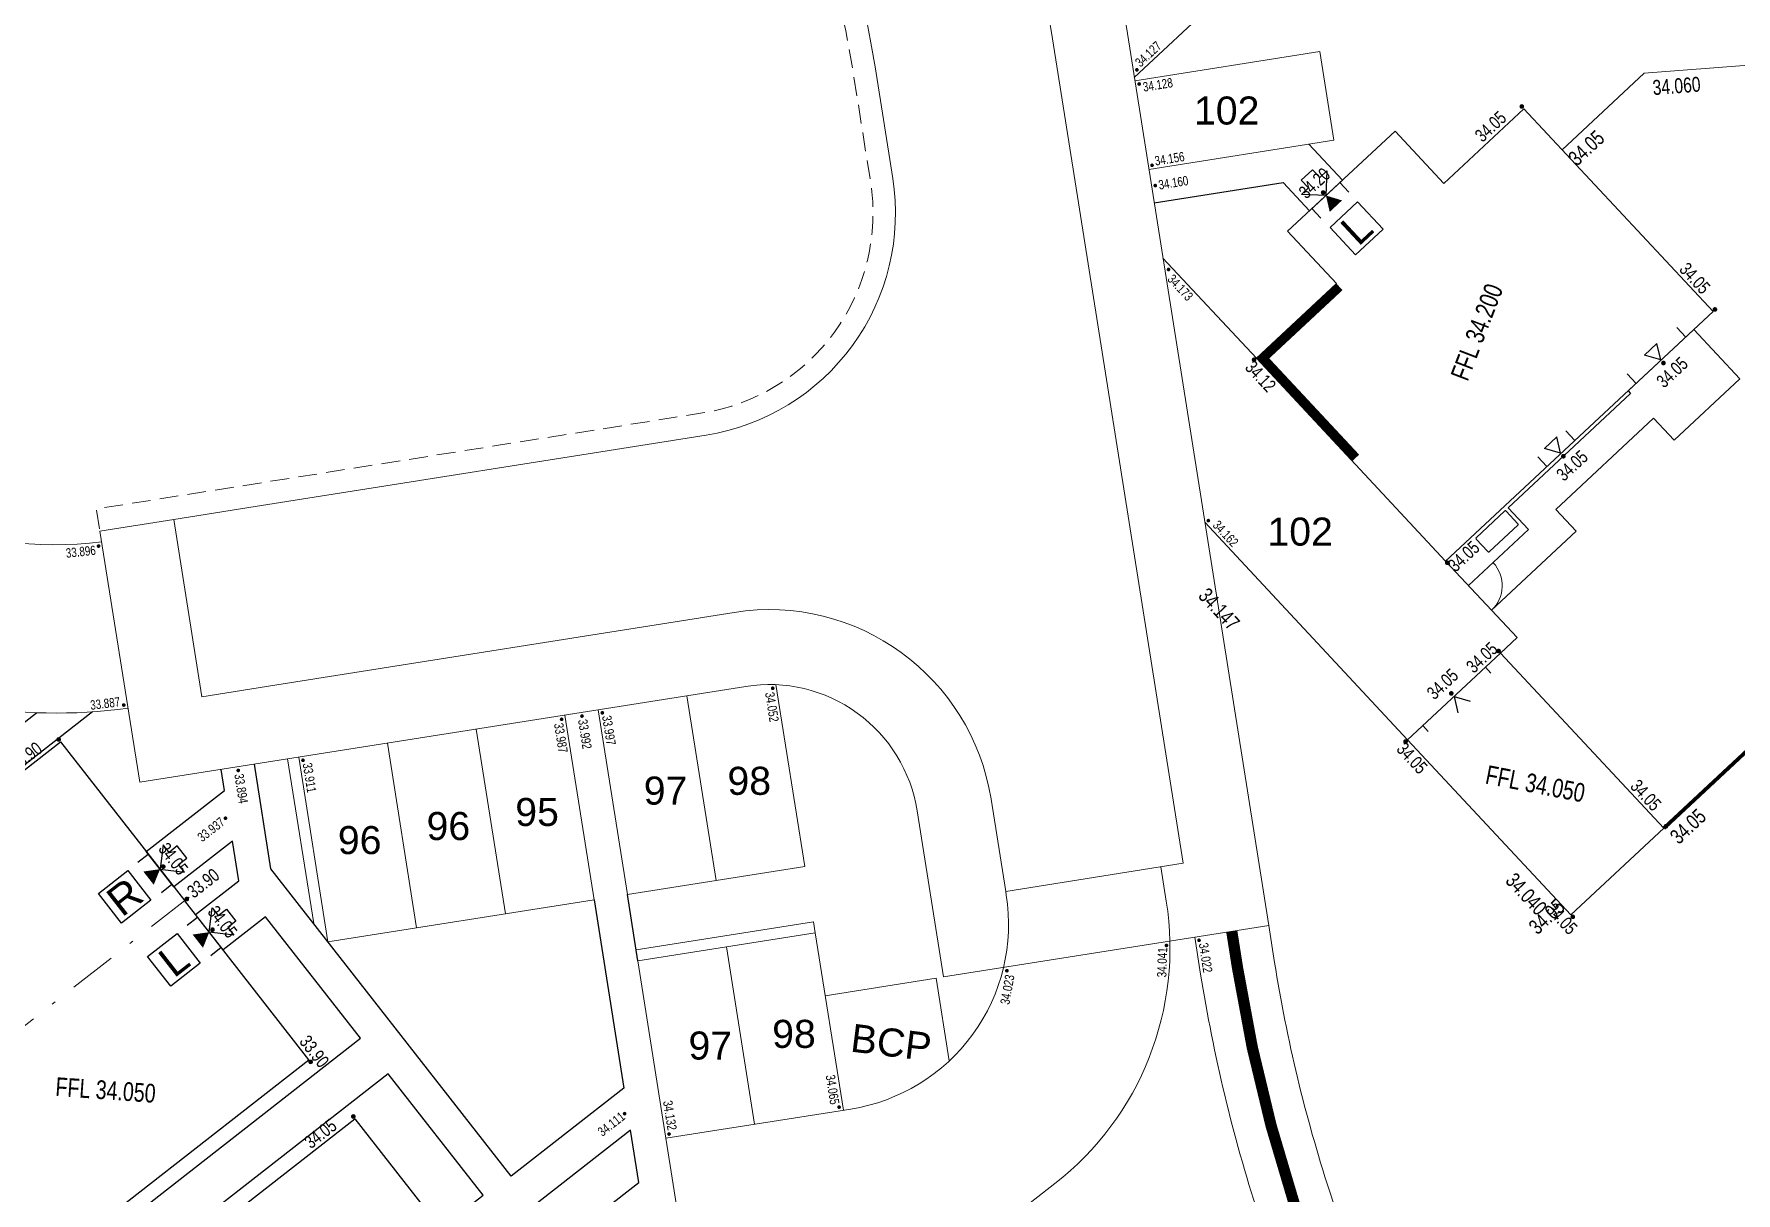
# Model space of a CAD drawing. Header units: metres. Extents: x 337936 to 338610, y 373199 to 374026.
# Drawn here: x 338090.99 to 338136.47, y 373764.64 to 373795.63 of the extents above; entities that cross this region are included whole.
import ezdxf

# ---------------------------------------------------------------- set-up
doc = ezdxf.new("R2010")
doc.units = ezdxf.units.M
for name, pattern in [('DASHDOT', [25.4, 12.7, -6.35, 0, -6.35]), ('DASHED', [0.75, 0.5, -0.25]), ('DASHED2', [0.375, 0.25, -0.125])]:
    doc.linetypes.add(name, pattern=pattern)
for name, color, linetype in [('A-WH_HT-Access-Main', 252, 'Continuous'), ('A-WH_HT-Services-ASHP', 252, 'Continuous'), ('A-WH_HT-Wall-Party Wall Line', 252, 'Continuous'), ('A-WH_HT-Wall-Structure', 252, 'Continuous'), ('DGL-Paths', 252, 'Continuous'), ('EXTERNAL_WORKS_BACK_OF_FOOTWAY_LEVELS', 7, 'Continuous'), ('HOUSE_EXTERNAL_LEVELS', 7, 'Continuous'), ('HOUSE_SLAB_LEVEL', 7, 'Continuous'), ('PLOT_BOUNDARY_ANNOTATION', 7, 'Continuous')]:
    doc.layers.add(name, color=color, linetype=linetype)
doc.layers.add('A-WH_HT-Wall-Door Openings', color=252, linetype='Continuous', plot=False)
for name, color, linetype, lineweight in [('DGL_BT Gates', 252, 'Continuous', 9), ('DGL_BT-Screen Fence', 252, 'FENCELINE2', 9), ('DGL_DRIVE', 252, 'Continuous', 9), ('DGL_Footpath', 252, 'Continuous', 9), ('DGL_Plot Parking', 252, 'Continuous', 9), ('DGL_ROAD_KERBLINE', 252, 'Continuous', 9), ('DGL_VERGE', 252, 'DASHED', 9)]:
    doc.layers.add(name, color=color, linetype=linetype, lineweight=lineweight)
for name, color, linetype, true_color in [('HOUSE_DOORS', 3, 'Continuous', 0x00ff00), ('HOUSE_STEPPED_DPC', 5, 'Continuous', 0x1c10ef), ('PLOT_BOUNDARY_RETAINING_WALL', 1, 'Continuous', 0xff0000)]:
    doc.layers.add(name, color=color, linetype=linetype, true_color=true_color)
doc.styles.add('AnnotativeArial', font='arial.ttf', dxfattribs={"height": 2})
doc.styles.add('ESTROAD', font='arial.ttf', dxfattribs={"width": 0.75})
doc.styles.get("Standard").update_dxf_attribs({"font": 'arial.ttf'})
doc.linetypes.add('FENCELINE2', pattern='A,6.35,-2.54,[132,ltypeshp.shx,S=2.54,R=0,X=-2.54,Y=0],-2.54,25.4', length=36.83)

msp = doc.modelspace()

# ---------------------------------------------------------------- hatches: boundary and pattern name
at = {"layer": 'EXTERNAL_WORKS_BACK_OF_FOOTWAY_LEVELS'}
h = msp.add_hatch(color=256, dxfattribs=at)
edge = h.paths.add_edge_path(flags=17)
edge.add_ellipse((338120.464, 373794.67), major_axis=(0.0354, 0.0354), ratio=1, start_angle=45, end_angle=225, ccw=False)
edge.add_ellipse((338120.464, 373794.67), major_axis=(0.0354, 0.0354), ratio=1, start_angle=225, end_angle=405, ccw=False)
h = msp.add_hatch(color=256, dxfattribs=at)
edge = h.paths.add_edge_path(flags=17)
edge.add_ellipse((338120.524, 373794.291), major_axis=(0.0354, 0.0354), ratio=1, start_angle=45, end_angle=225, ccw=False)
edge.add_ellipse((338120.524, 373794.291), major_axis=(0.0354, 0.0354), ratio=1, start_angle=225, end_angle=405, ccw=False)
h = msp.add_hatch(color=256, dxfattribs=at)
edge = h.paths.add_edge_path(flags=17)
edge.add_ellipse((338120.869, 373792.118), major_axis=(0.0354, 0.0354), ratio=1, start_angle=45, end_angle=225, ccw=False)
edge.add_ellipse((338120.869, 373792.118), major_axis=(0.0354, 0.0354), ratio=1, start_angle=225, end_angle=405, ccw=False)
h = msp.add_hatch(color=256, dxfattribs=at)
edge = h.paths.add_edge_path(flags=17)
edge.add_ellipse((338120.955, 373791.575), major_axis=(0.0354, 0.0354), ratio=1, start_angle=45, end_angle=225, ccw=False)
edge.add_ellipse((338120.955, 373791.575), major_axis=(0.0354, 0.0354), ratio=1, start_angle=225, end_angle=405, ccw=False)
h = msp.add_hatch(color=256, dxfattribs=at)
edge = h.paths.add_edge_path(flags=17)
edge.add_ellipse((338121.31, 373789.331), major_axis=(0.0354, 0.0354), ratio=1, start_angle=45, end_angle=225, ccw=False)
edge.add_ellipse((338121.31, 373789.331), major_axis=(0.0354, 0.0354), ratio=1, start_angle=225, end_angle=405, ccw=False)
h = msp.add_hatch(color=256, dxfattribs=at)
edge = h.paths.add_edge_path(flags=17)
edge.add_ellipse((338122.373, 373782.619), major_axis=(0.0354, 0.0354), ratio=1, start_angle=45, end_angle=225, ccw=False)
edge.add_ellipse((338122.373, 373782.619), major_axis=(0.0354, 0.0354), ratio=1, start_angle=225, end_angle=405, ccw=False)
h = msp.add_hatch(color=256, dxfattribs=at)
edge = h.paths.add_edge_path(flags=17)
edge.add_ellipse((338092.715, 373781.938), major_axis=(0.0354, 0.0354), ratio=1, start_angle=45, end_angle=225, ccw=False)
edge.add_ellipse((338092.715, 373781.938), major_axis=(0.0354, 0.0354), ratio=1, start_angle=225, end_angle=405, ccw=False)
h = msp.add_hatch(color=256, dxfattribs=at)
edge = h.paths.add_edge_path(flags=17)
edge.add_ellipse((338110.731, 373778.137), major_axis=(0.0354, 0.0354), ratio=1, start_angle=45, end_angle=225, ccw=False)
edge.add_ellipse((338110.731, 373778.137), major_axis=(0.0354, 0.0354), ratio=1, start_angle=225, end_angle=405, ccw=False)
h = msp.add_hatch(color=256, dxfattribs=at)
edge = h.paths.add_edge_path(flags=17)
edge.add_ellipse((338093.389, 373777.688), major_axis=(0.0354, 0.0354), ratio=1, start_angle=45, end_angle=225, ccw=False)
edge.add_ellipse((338093.389, 373777.688), major_axis=(0.0354, 0.0354), ratio=1, start_angle=225, end_angle=405, ccw=False)
h = msp.add_hatch(color=256, dxfattribs=at)
edge = h.paths.add_edge_path(flags=17)
edge.add_ellipse((338105.091, 373777.307), major_axis=(0.0354, 0.0354), ratio=1, start_angle=45, end_angle=225, ccw=False)
edge.add_ellipse((338105.091, 373777.307), major_axis=(0.0354, 0.0354), ratio=1, start_angle=225, end_angle=405, ccw=False)
h = msp.add_hatch(color=256, dxfattribs=at)
edge = h.paths.add_edge_path(flags=17)
edge.add_ellipse((338105.635, 373777.393), major_axis=(0.0354, 0.0354), ratio=1, start_angle=45, end_angle=225, ccw=False)
edge.add_ellipse((338105.635, 373777.393), major_axis=(0.0354, 0.0354), ratio=1, start_angle=225, end_angle=405, ccw=False)
h = msp.add_hatch(color=256, dxfattribs=at)
edge = h.paths.add_edge_path(flags=17)
edge.add_ellipse((338106.178, 373777.48), major_axis=(0.0354, 0.0354), ratio=1, start_angle=45, end_angle=225, ccw=False)
edge.add_ellipse((338106.178, 373777.48), major_axis=(0.0354, 0.0354), ratio=1, start_angle=225, end_angle=405, ccw=False)
h = msp.add_hatch(color=256, dxfattribs=at)
edge = h.paths.add_edge_path(flags=17)
edge.add_ellipse((338098.178, 373776.212), major_axis=(0.0354, 0.0354), ratio=1, start_angle=45, end_angle=225, ccw=False)
edge.add_ellipse((338098.178, 373776.212), major_axis=(0.0354, 0.0354), ratio=1, start_angle=225, end_angle=405, ccw=False)
h = msp.add_hatch(color=256, dxfattribs=at)
edge = h.paths.add_edge_path(flags=17)
edge.add_ellipse((338096.449, 373775.939), major_axis=(0.0354, 0.0354), ratio=1, start_angle=45, end_angle=225, ccw=False)
edge.add_ellipse((338096.449, 373775.939), major_axis=(0.0354, 0.0354), ratio=1, start_angle=225, end_angle=405, ccw=False)
h = msp.add_hatch(color=256, dxfattribs=at)
edge = h.paths.add_edge_path(flags=17)
edge.add_ellipse((338096.107, 373774.661), major_axis=(0.0354, 0.0354), ratio=1, start_angle=45, end_angle=225, ccw=False)
edge.add_ellipse((338096.107, 373774.661), major_axis=(0.0354, 0.0354), ratio=1, start_angle=225, end_angle=405, ccw=False)
h = msp.add_hatch(color=256, dxfattribs=at)
edge = h.paths.add_edge_path(flags=17)
edge.add_ellipse((338121.254, 373771.261), major_axis=(0.0354, 0.0354), ratio=1, start_angle=45, end_angle=225, ccw=False)
edge.add_ellipse((338121.254, 373771.261), major_axis=(0.0354, 0.0354), ratio=1, start_angle=225, end_angle=405, ccw=False)
h = msp.add_hatch(color=256, dxfattribs=at)
edge = h.paths.add_edge_path(flags=17)
edge.add_ellipse((338122.125, 373771.399), major_axis=(0.0354, 0.0354), ratio=1, start_angle=45, end_angle=225, ccw=False)
edge.add_ellipse((338122.125, 373771.399), major_axis=(0.0354, 0.0354), ratio=1, start_angle=225, end_angle=405, ccw=False)
h = msp.add_hatch(color=256, dxfattribs=at)
edge = h.paths.add_edge_path(flags=17)
edge.add_ellipse((338116.99, 373770.586), major_axis=(0.0354, 0.0354), ratio=1, start_angle=45, end_angle=225, ccw=False)
edge.add_ellipse((338116.99, 373770.586), major_axis=(0.0354, 0.0354), ratio=1, start_angle=225, end_angle=405, ccw=False)
h = msp.add_hatch(color=256, dxfattribs=at)
edge = h.paths.add_edge_path(flags=17)
edge.add_ellipse((338106.774, 373766.764), major_axis=(0.0354, 0.0354), ratio=1, start_angle=45, end_angle=225, ccw=False)
edge.add_ellipse((338106.774, 373766.764), major_axis=(0.0354, 0.0354), ratio=1, start_angle=225, end_angle=405, ccw=False)
h = msp.add_hatch(color=256, dxfattribs=at)
edge = h.paths.add_edge_path(flags=17)
edge.add_ellipse((338112.505, 373766.939), major_axis=(0.0354, 0.0354), ratio=1, start_angle=45, end_angle=225, ccw=False)
edge.add_ellipse((338112.505, 373766.939), major_axis=(0.0354, 0.0354), ratio=1, start_angle=225, end_angle=405, ccw=False)
h = msp.add_hatch(color=256, dxfattribs=at)
edge = h.paths.add_edge_path(flags=17)
edge.add_ellipse((338107.961, 373766.22), major_axis=(0.0354, 0.0354), ratio=1, start_angle=45, end_angle=225, ccw=False)
edge.add_ellipse((338107.961, 373766.22), major_axis=(0.0354, 0.0354), ratio=1, start_angle=225, end_angle=405, ccw=False)
at = {"layer": 'HOUSE_DOORS'}
for points in [[(338125.516, 373791.31), (338125.946, 373791.179), (338125.617, 373790.872)], [(338094.358, 373773.3), (338094.189, 373772.883), (338093.912, 373773.237)], [(338095.674, 373771.615), (338095.505, 373771.198), (338095.228, 373771.553)]]:
    msp.add_hatch(color=256, dxfattribs=at).paths.add_polyline_path(points, flags=17)
at = {"layer": 'HOUSE_EXTERNAL_LEVELS'}
h = msp.add_hatch(color=256, dxfattribs=at)
edge = h.paths.add_edge_path(flags=17)
edge.add_ellipse((338130.75, 373793.69), major_axis=(0.0448, 0.0448), ratio=1, start_angle=268, end_angle=448, ccw=False)
edge.add_ellipse((338130.75, 373793.69), major_axis=(0.0448, 0.0448), ratio=1, start_angle=88, end_angle=268, ccw=False)
h = msp.add_hatch(color=256, dxfattribs=at)
edge = h.paths.add_edge_path(flags=17)
edge.add_ellipse((338125.442, 373791.39), major_axis=(-0.0448, 0.0448), ratio=1, start_angle=88, end_angle=268, ccw=False)
edge.add_ellipse((338125.442, 373791.39), major_axis=(-0.0448, 0.0448), ratio=1, start_angle=-92, end_angle=88, ccw=False)
h = msp.add_hatch(color=256, dxfattribs=at)
edge = h.paths.add_edge_path(flags=17)
edge.add_ellipse((338135.911, 373788.264), major_axis=(-0.0448, 0.0448), ratio=1, start_angle=88, end_angle=268, ccw=False)
edge.add_ellipse((338135.911, 373788.264), major_axis=(-0.0448, 0.0448), ratio=1, start_angle=-92, end_angle=88, ccw=False)
h = msp.add_hatch(color=256, dxfattribs=at)
edge = h.paths.add_edge_path(flags=17)
edge.add_ellipse((338123.596, 373786.919), major_axis=(-0.0448, 0.0448), ratio=1, start_angle=-92, end_angle=88, ccw=False)
edge.add_ellipse((338123.596, 373786.919), major_axis=(-0.0448, 0.0448), ratio=1, start_angle=88, end_angle=268, ccw=False)
h = msp.add_hatch(color=256, dxfattribs=at)
edge = h.paths.add_edge_path(flags=17)
edge.add_ellipse((338134.536, 373786.833), major_axis=(-0.0448, 0.0448), ratio=1, start_angle=-92, end_angle=88, ccw=False)
edge.add_ellipse((338134.536, 373786.833), major_axis=(-0.0448, 0.0448), ratio=1, start_angle=88, end_angle=268, ccw=False)
h = msp.add_hatch(color=256, dxfattribs=at)
edge = h.paths.add_edge_path(flags=17)
edge.add_ellipse((338131.862, 373784.34), major_axis=(-0.0448, 0.0448), ratio=1, start_angle=-92, end_angle=88, ccw=False)
edge.add_ellipse((338131.862, 373784.34), major_axis=(-0.0448, 0.0448), ratio=1, start_angle=88, end_angle=268, ccw=False)
h = msp.add_hatch(color=256, dxfattribs=at)
edge = h.paths.add_edge_path(flags=17)
edge.add_ellipse((338131.862, 373784.34), major_axis=(-0.0448, 0.0448), ratio=1, start_angle=-92, end_angle=88, ccw=False)
edge.add_ellipse((338131.862, 373784.34), major_axis=(-0.0448, 0.0448), ratio=1, start_angle=88, end_angle=268, ccw=False)
h = msp.add_hatch(color=256, dxfattribs=at)
edge = h.paths.add_edge_path(flags=17)
edge.add_ellipse((338128.757, 373781.492), major_axis=(0.0448, 0.0448), ratio=1, start_angle=88, end_angle=268, ccw=False)
edge.add_ellipse((338128.757, 373781.492), major_axis=(0.0448, 0.0448), ratio=1, start_angle=268, end_angle=448, ccw=False)
h = msp.add_hatch(color=256, dxfattribs=at)
edge = h.paths.add_edge_path(flags=17)
edge.add_ellipse((338130.13, 373779.132), major_axis=(0.0448, 0.0448), ratio=1, start_angle=268, end_angle=448, ccw=False)
edge.add_ellipse((338130.13, 373779.132), major_axis=(0.0448, 0.0448), ratio=1, start_angle=88, end_angle=268, ccw=False)
h = msp.add_hatch(color=256, dxfattribs=at)
edge = h.paths.add_edge_path(flags=17)
edge.add_ellipse((338128.865, 373777.999), major_axis=(-0.0448, 0.0448), ratio=1, start_angle=88, end_angle=268, ccw=False)
edge.add_ellipse((338128.865, 373777.999), major_axis=(-0.0448, 0.0448), ratio=1, start_angle=-92, end_angle=88, ccw=False)
h = msp.add_hatch(color=256, dxfattribs=at)
edge = h.paths.add_edge_path(flags=17)
edge.add_ellipse((338091.649, 373776.767), major_axis=(0.0448, 0.0448), ratio=1, start_angle=263, end_angle=443, ccw=False)
edge.add_ellipse((338091.649, 373776.767), major_axis=(0.0448, 0.0448), ratio=1, start_angle=83, end_angle=263, ccw=False)
h = msp.add_hatch(color=256, dxfattribs=at)
edge = h.paths.add_edge_path(flags=17)
edge.add_ellipse((338127.644, 373776.712), major_axis=(-0.0448, 0.0448), ratio=1, start_angle=-92, end_angle=88, ccw=False)
edge.add_ellipse((338127.644, 373776.712), major_axis=(-0.0448, 0.0448), ratio=1, start_angle=88, end_angle=268, ccw=False)
h = msp.add_hatch(color=256, dxfattribs=at)
edge = h.paths.add_edge_path(flags=17)
edge.add_ellipse((338134.601, 373774.445), major_axis=(-0.0448, 0.0448), ratio=1, start_angle=88, end_angle=268, ccw=False)
edge.add_ellipse((338134.601, 373774.445), major_axis=(-0.0448, 0.0448), ratio=1, start_angle=-92, end_angle=88, ccw=False)
h = msp.add_hatch(color=256, dxfattribs=at)
edge = h.paths.add_edge_path(flags=17)
edge.add_ellipse((338094.443, 373773.367), major_axis=(0.0448, 0.0448), ratio=1, start_angle=83, end_angle=263, ccw=False)
edge.add_ellipse((338094.443, 373773.367), major_axis=(0.0448, 0.0448), ratio=1, start_angle=263, end_angle=443, ccw=False)
h = msp.add_hatch(color=256, dxfattribs=at)
edge = h.paths.add_edge_path(flags=17)
edge.add_ellipse((338095.073, 373772.503), major_axis=(-0.0448, 0.0448), ratio=1, start_angle=83, end_angle=263, ccw=False)
edge.add_ellipse((338095.073, 373772.503), major_axis=(-0.0448, 0.0448), ratio=1, start_angle=-97, end_angle=83, ccw=False)
h = msp.add_hatch(color=256, dxfattribs=at)
edge = h.paths.add_edge_path(flags=17)
edge.add_ellipse((338095.073, 373772.503), major_axis=(0.0448, 0.0448), ratio=1, start_angle=83, end_angle=263, ccw=False)
edge.add_ellipse((338095.073, 373772.503), major_axis=(0.0448, 0.0448), ratio=1, start_angle=263, end_angle=443, ccw=False)
h = msp.add_hatch(color=256, dxfattribs=at)
edge = h.paths.add_edge_path(flags=17)
edge.add_ellipse((338095.759, 373771.682), major_axis=(0.0448, 0.0448), ratio=1, start_angle=83, end_angle=263, ccw=False)
edge.add_ellipse((338095.759, 373771.682), major_axis=(0.0448, 0.0448), ratio=1, start_angle=263, end_angle=443, ccw=False)
h = msp.add_hatch(color=256, dxfattribs=at)
edge = h.paths.add_edge_path(flags=17)
edge.add_ellipse((338132.114, 373772.026), major_axis=(-0.0448, 0.0448), ratio=1, start_angle=-92, end_angle=88, ccw=False)
edge.add_ellipse((338132.114, 373772.026), major_axis=(-0.0448, 0.0448), ratio=1, start_angle=88, end_angle=268, ccw=False)
h = msp.add_hatch(color=256, dxfattribs=at)
edge = h.paths.add_edge_path(flags=17)
edge.add_ellipse((338098.382, 373768.149), major_axis=(-0.0448, 0.0448), ratio=1, start_angle=-97, end_angle=83, ccw=False)
edge.add_ellipse((338098.382, 373768.149), major_axis=(-0.0448, 0.0448), ratio=1, start_angle=83, end_angle=263, ccw=False)
h = msp.add_hatch(color=256, dxfattribs=at)
edge = h.paths.add_edge_path(flags=17)
edge.add_ellipse((338099.523, 373766.688), major_axis=(0.0448, 0.0448), ratio=1, start_angle=263, end_angle=443, ccw=False)
edge.add_ellipse((338099.523, 373766.688), major_axis=(0.0448, 0.0448), ratio=1, start_angle=83, end_angle=263, ccw=False)

# ---------------------------------------------------------------- linework, layer by layer
at = {"layer": 'A-WH_HT-Access-Main', "elevation": 0}
msp.add_lwpolyline([(338125.516, 373791.31), (338124.859, 373791.333), (338125.049, 373791.511), (338124.858, 373791.716), (338125.158, 373791.995), (338125.349, 373791.79), (338125.539, 373791.968), (338125.516, 373791.31)], dxfattribs=at)
at = {"layer": 'A-WH_HT-Access-Main'}
for points in [[(338094.358, 373773.3), (338095.01, 373773.22), (338094.85, 373773.425), (338095.071, 373773.597), (338094.819, 373773.92), (338094.598, 373773.747), (338094.438, 373773.953), (338094.358, 373773.3)], [(338095.674, 373771.615), (338095.754, 373772.268), (338095.914, 373772.063), (338096.135, 373772.235), (338096.387, 373771.913), (338096.166, 373771.74), (338096.326, 373771.535), (338095.674, 373771.615)]]:
    msp.add_lwpolyline(points, dxfattribs=at)
at = {"layer": 'A-WH_HT-Services-ASHP', "elevation": 0}
msp.add_lwpolyline([(338129.846, 373781.79, 0.414214), (338129.888, 373781.789), (338130.645, 373782.495, 0.414214), (338130.647, 373782.537), (338130.334, 373782.872, 0.414214), (338130.292, 373782.873), (338129.535, 373782.168, 0.414214), (338129.533, 373782.125)], format="xyb", close=True, dxfattribs=at)
at = {"layer": 'A-WH_HT-Wall-Door Openings', "linetype": 'ByBlock'}
for p, q in [((338126.13, 373791.401), (338125.89, 373791.659)), ((338125.383, 373790.704), (338125.142, 373790.962)), ((338135.131, 373787.522), (338134.89, 373787.78)), ((338133.807, 373786.288), (338133.566, 373786.546)), ((338132.169, 373784.761), (338131.929, 373785.019)), ((338131.421, 373784.063), (338131.181, 373784.321)), ((338093.765, 373773.486), (338094.043, 373773.703)), ((338094.395, 373772.68), (338094.672, 373772.897)), ((338095.081, 373771.801), (338095.359, 373772.018)), ((338095.711, 373770.996), (338095.988, 373771.213))]:
    msp.add_line(p, q, dxfattribs=at)
at = {"layer": 'A-WH_HT-Wall-Party Wall Line', "linetype": 'DASHDOT', "lineweight": 15, "ltscale": 0.1}
msp.add_lwpolyline([(338095.134, 373772.55), (338087.37, 373766.485)], dxfattribs=at)
at = {"layer": 'A-WH_HT-Wall-Structure'}
for p, q in [((338129.923, 373778.544), (338129.776, 373778.701)), ((338128.248, 373776.982), (338128.102, 373777.139))]:
    msp.add_line(p, q, dxfattribs=at)
at = {"layer": 'A-WH_HT-Wall-Structure', "lineweight": -3, "elevation": 0}
msp.add_lwpolyline([(338127.364, 373793.033), (338128.668, 373791.635), (338130.807, 373793.63), (338135.864, 373788.207), (338128.713, 373781.538), (338123.656, 373786.961), (338125.796, 373788.956), (338124.491, 373790.355), (338127.364, 373793.033)], dxfattribs=at)
at = {"layer": 'A-WH_HT-Wall-Structure', "elevation": 0}
msp.add_lwpolyline([(338132.064, 373772.08), (338134.547, 373774.395), (338130.18, 373779.078), (338127.698, 373776.762)], close=True, dxfattribs=at)
at = {"layer": 'A-WH_HT-Wall-Structure', "lineweight": -3}
for points in [[(338087.488, 373766.577), (338084.167, 373770.828), (338091.694, 373776.709), (338095.016, 373772.458)], [(338087.488, 373766.577), (338090.81, 373762.326), (338098.337, 373768.206), (338095.016, 373772.458)], [(338095.363, 373756.498), (338092.041, 373760.75), (338099.568, 373766.63), (338102.89, 373762.379)]]:
    msp.add_lwpolyline(points, dxfattribs=at)
at = {"layer": 'DGL-Paths'}
msp.add_line((338107.127, 373770.846), (338106.846, 373772.624), dxfattribs=at)
at = {"layer": 'DGL-Paths', "elevation": 0}
msp.add_lwpolyline([(338120.926, 373791.115), (338124.369, 373791.66), (338125.077, 373790.901), (338125.955, 373791.72), (338125.059, 373792.681)], dxfattribs=at)
at = {"layer": 'DGL-Paths', "flags": 128}
msp.add_lwpolyline([(338129.941, 373780.222), (338132.204, 373782.333), (338131.659, 373782.918), (338134.273, 373785.355), (338134.818, 373784.771), (338136.574, 373786.407), (338135.346, 373787.724), (338133.591, 373786.087), (338133.659, 373786.014), (338130.387, 373782.962), (338130.932, 373782.377), (338129.327, 373780.88)], dxfattribs=at)
at = {"layer": 'DGL-Paths'}
for points in [[(338092.552, 373777.507), (338084.027, 373770.845), (338084.593, 373770.12), (338084.672, 373770.182), (338086.149, 373768.291), (338084.731, 373767.183), (338083.253, 373769.074), (338083.884, 373769.566), (338082.763, 373771.001), (338091.06, 373777.483)], [(338090.977, 373761.949), (338099.718, 373768.778), (338097.178, 373772.029), (338096.043, 373771.143), (338095.304, 373772.088), (338096.46, 373772.992), (338096.293, 373774.05), (338094.727, 373772.827), (338093.988, 373773.773), (338096.078, 373775.405), (338095.989, 373775.967)], [(338105.957, 373772.483), (338106.755, 373767.445), (338103.741, 373765.091), (338097.321, 373773.308), (338096.878, 373776.108)], [(338108.152, 373764.373), (338103.917, 373761.064), (338103.178, 373762.01), (338104.124, 373762.748), (338104.216, 373762.63), (338107.154, 373764.925), (338106.932, 373766.323), (338103.455, 373763.605), (338103.547, 373763.487), (338102.601, 373762.748), (338101.862, 373763.694), (338102.997, 373764.581), (338100.457, 373767.832), (338091.716, 373761.003), (338092.467, 373760.042), (338092.546, 373760.103), (338094.024, 373758.212), (338092.605, 373757.104), (338091.128, 373758.995), (338091.758, 373759.488), (338089.517, 373762.356)]]:
    msp.add_lwpolyline(points, dxfattribs=at)
at = {"layer": 'DGL_BT Gates'}
msp.add_arc((338129.327, 373780.88), 0.9, 313, 43, dxfattribs=at)
at = {"layer": 'DGL_BT-Screen Fence', "ltscale": 0.03, "flags": 128}
for points in [[(338134.625, 373774.468), (338143.473, 373782.719), (338142.346, 373797.276), (338155.403, 373809.452)], [(338131.83, 373792.532), (338134.024, 373794.578), (338142.504, 373795.235)]]:
    msp.add_lwpolyline(points, dxfattribs=at)
at = {"layer": 'DGL_BT-Screen Fence', "ltscale": 0.03}
msp.add_lwpolyline([(338128.713, 373781.538), (338130.623, 373779.49), (338130.18, 373779.078)], dxfattribs=at)
at = {"layer": 'DGL_DRIVE'}
for p, q in [((338121.16, 373789.638), (338123.656, 373786.961)), ((338109.498, 373771.222), (338110.248, 373766.481))]:
    msp.add_line(p, q, dxfattribs=at)
for points in [[(338120.395, 373794.469), (338133.59, 373806.774)], [(338120.786, 373792.004), (338125.724, 373792.786), (338125.349, 373795.157), (338120.41, 373794.374)], [(338122.279, 373782.573), (338127.698, 373776.762)], [(338106.063, 373777.563), (338106.846, 373772.624), (338111.586, 373773.375), (338110.817, 373778.234)], [(338109.216, 373773), (338108.434, 373777.938)], [(338098.063, 373776.296), (338098.845, 373771.357), (338105.957, 373772.483), (338105.174, 373777.422)], [(338103.586, 373772.108), (338102.804, 373777.046)], [(338097.767, 373776.249), (338098.464, 373771.845)], [(338101.216, 373771.733), (338100.434, 373776.671)], [(338107.08, 373771.143), (338111.821, 373771.894), (338111.868, 373771.597)], [(338107.878, 373766.105), (338107.127, 373770.846), (338111.868, 373771.597), (338112.619, 373766.856)], [(338112.134, 373769.918), (338115.097, 373770.387), (338115.448, 373768.173)]]:
    msp.add_lwpolyline(points, dxfattribs=at)
for points in [[(338093.503, 373777.602, -0.152182), (338084.998, 373779.051, 0.291345), (338083.394, 373778.896), (338071.686, 373769.748), (338067.992, 373774.476), (338079.777, 373783.684), (338079.334, 373785.876), (338082.013, 373787.969), (338083.695, 373785.817, 0.263402), (338092.798, 373782.049, 0.263402)], [(338121.105, 373773.364), (338121.25, 373772.449, -0.272631), (338118.274, 373764.894), (338115.755, 373762.926, 0.414214), (338115.549, 373761.242)], [(338115.549, 373761.242), (338122.382, 373752.495), (338117.654, 373748.801), (338110.263, 373758.261, -0.127216), (338108.466, 373762.395), (338107.878, 373766.105), (338112.816, 373766.888, 0.414214), (338116.973, 373772.608), (338116.957, 373772.707)]]:
    msp.add_lwpolyline(points, format="xyb", dxfattribs=at)
at = {"layer": 'DGL_Footpath', "flags": 128}
for points in [[(338071.401, 373846.487, -0.056785), (338080.134, 373840.485), (338109.636, 373814.839, -0.176327), (338120.182, 373795.814), (338123.986, 373771.795), (338115.295, 373770.419), (338114.591, 373774.863, 0.414214), (338110.014, 373778.188), (338093.817, 373775.623), (338092.753, 373782.339), (338094.729, 373782.652)], [(338134.301, 373744.454, -0.131652), (338130.072, 373750.966), (338125.608, 373764.704, -0.03929), (338124.143, 373770.808), (338123.986, 373771.795)], [(338132.963, 373742.967, -0.131652), (338128.17, 373750.348), (338123.706, 373764.086, -0.03929), (338122.167, 373770.495), (338122.011, 373771.483)]]:
    msp.add_lwpolyline(points, format="xyb", dxfattribs=at)
at = {"layer": 'DGL_ROAD_KERBLINE'}
for p, q in [((338121.698, 373773.458), (338118.207, 373795.501)), ((338116.566, 373775.176), (338116.957, 373772.707)), ((338116.957, 373772.707), (338121.698, 373773.458))]:
    msp.add_line(p, q, dxfattribs=at)
at = {"layer": 'DGL_ROAD_KERBLINE', "flags": 128}
msp.add_lwpolyline([(338109.701, 373780.164), (338097.651, 373778.255), (338095.479, 373777.911), (338094.729, 373782.652), (338096.901, 373782.996), (338108.95, 373784.905, 0.414214), (338113.938, 373791.769), (338113.466, 373794.75, 0.176327), (338105.175, 373809.707), (338075.673, 373835.353, 0.056785), (338068.209, 373840.483)], format="xyb", dxfattribs=at)
at = {"layer": 'DGL_ROAD_KERBLINE'}
for centre, radius, end in [((338088.774, 373790.839), 29.8, 49), ((338110.64, 373774.238), 6, 99)]:
    msp.add_arc(centre, radius, 9, end, dxfattribs=at)
at = {"layer": 'DGL_VERGE', "flags": 128}
msp.add_lwpolyline([(338067.927, 373839.953, -0.056785), (338075.279, 373834.9), (338104.781, 373809.254, -0.176327), (338112.873, 373794.656), (338113.345, 373791.676, -0.414214), (338108.857, 373785.497), (338092.658, 373782.932), (338092.752, 373782.339)], format="xyb", dxfattribs=at)
at = {"layer": 'DGL_VERGE', "ltscale": 5, "const_width": 0.3, "flags": 128}
msp.add_lwpolyline([(338133.632, 373743.711, -0.131652), (338129.121, 373750.657), (338124.657, 373764.395, -0.03929), (338123.155, 373770.651), (338122.999, 373771.639)], format="xyb", dxfattribs=at)
at = {"layer": 'HOUSE_DOORS'}
for p, q in [((338134.361, 373787.351), (338134.032, 373787.044)), ((338134.462, 373786.913), (338134.361, 373787.351)), ((338134.462, 373786.913), (338134.032, 373787.044)), ((338131.687, 373784.858), (338131.358, 373784.551)), ((338131.687, 373784.858), (338131.358, 373784.551)), ((338131.788, 373784.419), (338131.358, 373784.551)), ((338131.788, 373784.419), (338131.358, 373784.551)), ((338131.788, 373784.419), (338131.687, 373784.858)), ((338131.788, 373784.419), (338131.687, 373784.858)), ((338128.939, 373777.92), (338129.369, 373777.789)), ((338128.939, 373777.92), (338129.04, 373777.482))]:
    msp.add_line(p, q, dxfattribs=at)
at = {"layer": 'HOUSE_EXTERNAL_LEVELS', "color": 0, "flags": 128}
for points in [[(338125.628, 373790.458), (338126.359, 373791.14), (338127.041, 373790.408), (338126.31, 373789.726), (338125.628, 373790.458)], [(338092.71, 373772.647), (338093.498, 373773.263), (338094.114, 373772.475), (338093.326, 373771.859), (338092.71, 373772.647)], [(338094.026, 373770.963), (338094.814, 373771.579), (338095.43, 373770.791), (338094.642, 373770.175), (338094.026, 373770.963)]]:
    msp.add_lwpolyline(points, dxfattribs=at)
at = {"layer": 'HOUSE_STEPPED_DPC', "color": 170, "const_width": 0.25, "flags": 128}
msp.add_lwpolyline([(338125.874, 373788.872), (338123.826, 373786.962), (338126.312, 373784.297)], dxfattribs=at)
at = {"layer": 'PLOT_BOUNDARY_RETAINING_WALL', "color": 210, "linetype": 'DASHED2', "ltscale": 2, "const_width": 0.1}
msp.add_lwpolyline([(338143.473, 373782.719), (338134.547, 373774.395)], dxfattribs=at)

# ---------------------------------------------------------------- texts
at = {"layer": 'DGL_Plot Parking', "char_height": 0.75, "attachment_point": 5, "style": 'AnnotativeArial'}
for s, insert in [('102', (338122.864, 373793.577)), ('102', (338124.827, 373782.32)), ('97', (338107.867, 373775.396)), ('98', (338110.104, 373775.657)), ('95', (338104.434, 373774.824)), ('96', (338099.693, 373774.073)), ('96', (338102.063, 373774.449)), ('97', (338109.064, 373768.58)), ('98', (338111.3, 373768.892))]:
    msp.add_mtext(s, dxfattribs=dict(at, insert=insert))
at = {"layer": 'DGL_Plot Parking', "insert": (338113.898, 373768.663, 0), "char_height": 0.75, "attachment_point": 5, "rotation": 353, "style": 'AnnotativeArial'}
msp.add_mtext('BCP', dxfattribs=at)
at = {"layer": 'EXTERNAL_WORKS_BACK_OF_FOOTWAY_LEVELS', "linetype": 'Continuous', "style": 'ESTROAD', "width": 0.75}
for s, rotation, p in [('34.127', 43, (338120.56, 373794.728)), ('34.128', 9, (338120.647, 373794.085)), ('34.156', 9, (338120.96, 373792.109)), ('34.160', 9, (338121.062, 373791.467)), ('34.173', 313, (338121.261, 373789.056)), ('34.162', 313, (338122.471, 373782.48)), ('33.896', 5.9152, (338091.854, 373781.624)), ('33.887', 6.8369, (338092.508, 373777.559)), ('34.052', 279, (338110.525, 373778.012)), ('33.987', 279, (338104.885, 373777.185)), ('33.992', 279, (338105.527, 373777.286)), ('33.997', 279, (338106.169, 373777.388)), ('33.894', 279, (338096.341, 373775.831)), ('33.911', 279, (338098.168, 373776.121)), ('33.937', 38, (338095.482, 373774.016)), ('34.022', 279, (338122.116, 373771.308)), ('34.041', 88.2353, (338121.251, 373770.406)), ('34.023', 79.8871, (338117.054, 373769.666)), ('34.065', 279, (338112.145, 373767.784)), ('34.111', 38, (338106.178, 373766.141)), ('34.132', 279, (338107.799, 373767.093))]:
    msp.add_text(s, height=0.25, rotation=rotation, dxfattribs=at).set_placement(p)
at = {"layer": 'HOUSE_DOORS', "color": 100, "linetype": 'Continuous', "style": 'ESTROAD', "width": 0.75}
for s, rotation, p in [('34.20', 43, (338124.992, 373791.201)), ('34.05', 43, (338134.551, 373786.144)), ('34.05', 43, (338131.877, 373783.651)), ('34.05', 43, (338128.414, 373777.81)), ('34.05', 308, (338094.293, 373773.832)), ('34.05', 308, (338095.609, 373772.148))]:
    msp.add_text(s, height=0.35, rotation=rotation, dxfattribs=at).set_placement(p)
at = {"layer": 'HOUSE_EXTERNAL_LEVELS', "color": 0, "linetype": 'Continuous', "style": 'ESTROAD', "width": 0.75}
for s, rotation, p in [('34.05', 43, (338129.699, 373792.716)), ('34.05', 313, (338134.936, 373789.315)), ('34.12', 313, (338123.33, 373786.692)), ('34.05', 43, (338128.983, 373781.226)), ('34.05', 43, (338129.467, 373778.519)), ('33.90', 38, (338090.519, 373775.889)), ('34.05', 313, (338127.378, 373776.486)), ('34.05', 313, (338133.626, 373775.496)), ('33.90', 38, (338095.258, 373772.506)), ('34.05', 313, (338131.383, 373772.191)), ('33.90', 308, (338098.062, 373768.684)), ('34.05', 38, (338098.391, 373765.809))]:
    msp.add_text(s, height=0.35, rotation=rotation, dxfattribs=at).set_placement(p)
at = {"layer": 'HOUSE_EXTERNAL_LEVELS', "color": 0, "char_height": 0.8, "width": 0.8, "attachment_point": 5, "line_spacing_factor": 0.888}
for s, insert, rotation in [('\\W1.00;L', (338126.334, 373790.433), 43), ('\\W1.00;R', (338093.412, 373772.561), 38), ('\\W1.00;L', (338094.728, 373770.877), 38)]:
    msp.add_mtext(s, dxfattribs=dict(at, insert=insert, rotation=rotation))
at = {"layer": 'HOUSE_SLAB_LEVEL', "color": 1, "linetype": 'Continuous', "true_color": 0xff0000, "style": 'ESTROAD', "width": 0.75}
for s, rotation, p in [('FFL 34.200', 69, (338129.301, 373786.32)), ('FFL 34.050', 349, (338129.751, 373775.594)), ('FFL 34.050', 356, (338091.55, 373767.24))]:
    msp.add_text(s, height=0.5, rotation=rotation, dxfattribs=at).set_placement(p)
at = {"layer": 'PLOT_BOUNDARY_ANNOTATION', "linetype": 'Continuous', "style": 'ESTROAD', "width": 0.75}
for s, rotation, p in [('34.060', 4.427, (338134.262, 373793.993)), ('34.05', 43, (338132.228, 373792.08)), ('34.147', 313, (338122.079, 373780.586)), ('34.05', 43, (338134.944, 373773.943)), ('34.040', 313, (338130.288, 373772.969)), ('34.05', 43, (338131.168, 373771.528))]:
    msp.add_text(s, height=0.4, rotation=rotation, dxfattribs=at).set_placement(p)

doc.saveas('drawing.dxf')
